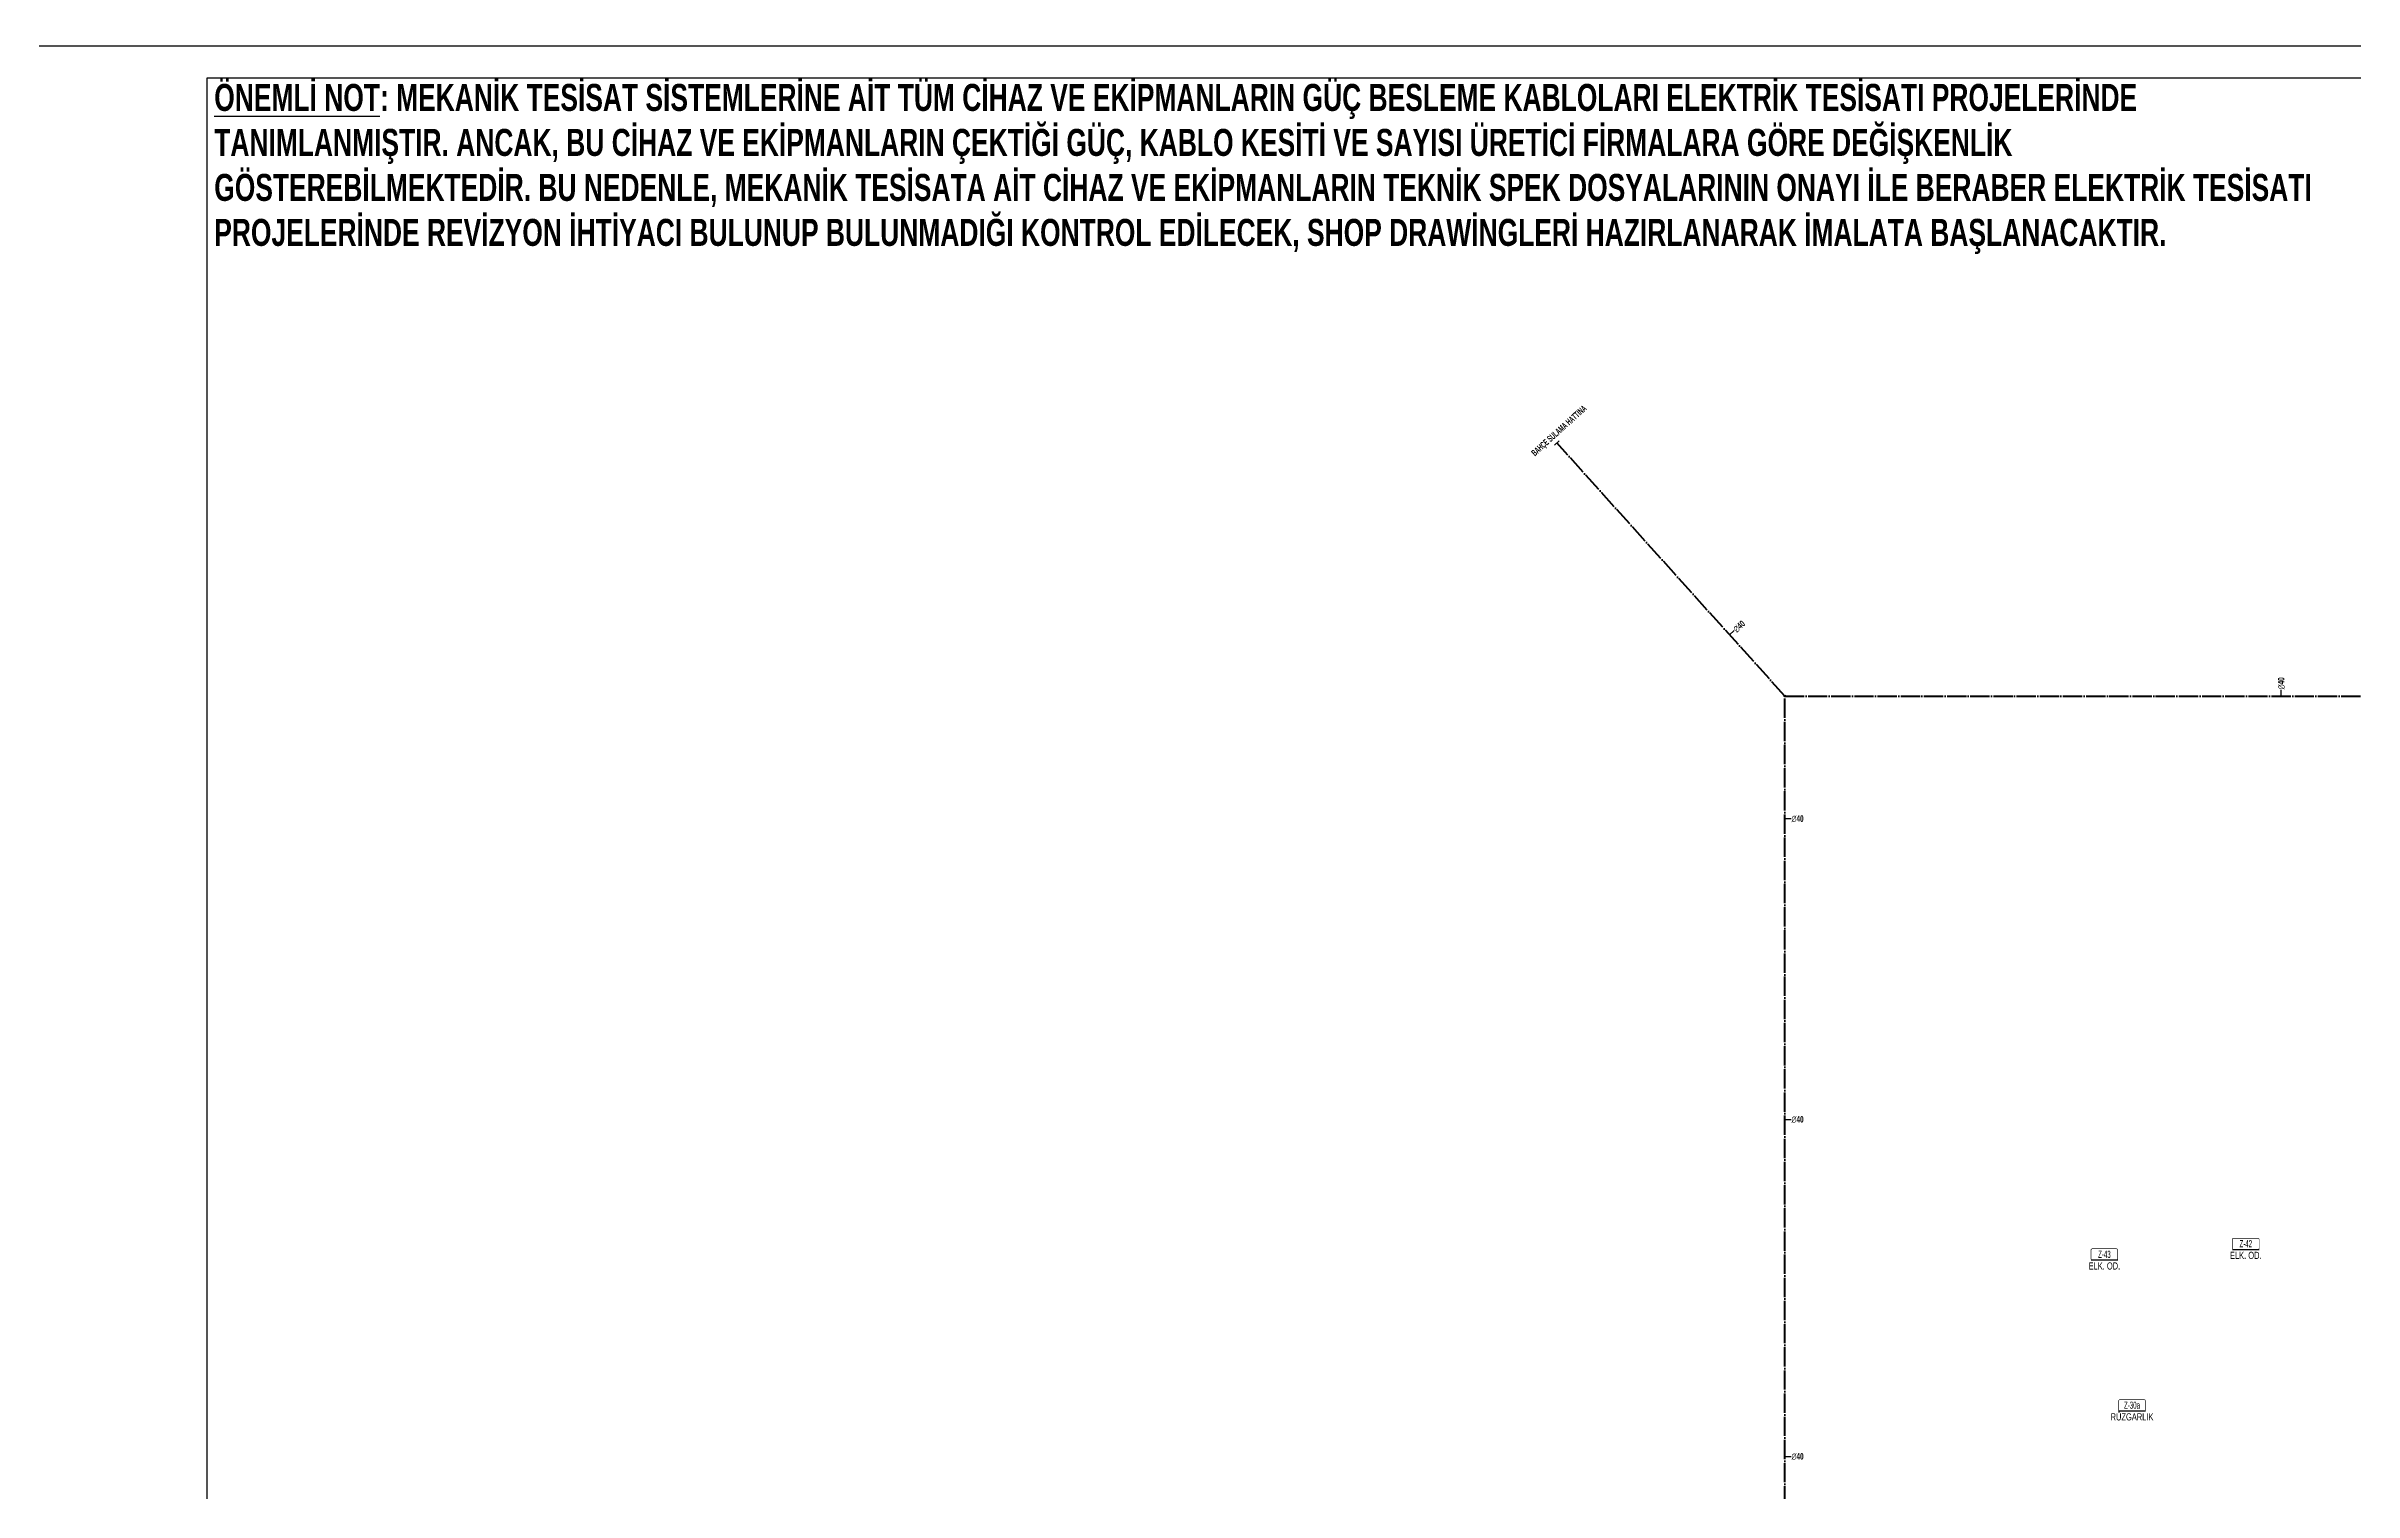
# Model space of a CAD drawing. Header units: centimetres. Extents: x 405464 to 563355, y 50011 to 66875.
# Drawn here: x 470064 to 477243, y 54511 to 59011 of the extents above; entities that cross this region are included whole.
import ezdxf
from ezdxf.enums import TextEntityAlignment as Align

# ---------------------------------------------------------------- set-up
doc = ezdxf.new("R2010")
doc.units = ezdxf.units.CM
doc.linetypes.add('SOGUKSU1', pattern=[72, 60, -6, 0, -6])
for name, color, linetype in [('-M-MAHAL-DEBILER', 7, 'Continuous'), ('-M-MAHAL-ETIKET-NOT', 7, 'Continuous'), ('-M-MAHAL-ETIKET-NOTM', 7, 'Continuous'), ('-M-MAHAL-ETK-', 7, 'Continuous'), ('-M-MAHAL-HAVA-DEGISIM', 7, 'Continuous'), ('-M-MAHAL-NO', 7, 'Continuous'), ('-M-MAHAL-NOM', 7, 'Continuous')]:
    doc.layers.add(name, color=color, linetype=linetype)
for name, color, linetype, lineweight in [('0-KRCN-SHT-03CIHAZ', 120, 'Continuous', 30), ('0-KRCN-SHT-05CIHAZ', 171, 'Continuous', 40), ('0-KRCN-SHT-SOGUKSU', 141, 'SOGUKSU1', 40), ('0-KRCN-SHT-YAZI-ÇAP-TEMSU', 81, 'Continuous', 30), ('0-KRCN-Z-ANTET', 71, 'Continuous', 30), ('0-MEK-SHT-YAZI-ÇAP-TEMSU', 81, 'Continuous', 30), ('LBT-RADYATÖR ÇAP', 31, 'Continuous', 30)]:
    doc.layers.add(name, color=color, linetype=linetype, lineweight=lineweight)
doc.styles.add('-M-ISSO-TEXT-TTF', font='ARIALN.TTF')
doc.styles.add('-M-MHLETK-NOT', font='romans.shx', dxfattribs={"width": 0.7})
doc.styles.add('-M-MHLETK-TEXT', font='ARIALN.TTF', dxfattribs={"width": 0.7})
doc.styles.add('C 100', font='romans.shx', dxfattribs={"width": 0.7, "height": 17.5})
doc.styles.add('CAP', font='ARIALNB.TTF')

# ---------------------------------------------------------------- blocks, each defined once
blk = doc.blocks.new('M-MHLETK-YNG')
at = {"layer": '-M-MAHAL-ETIKET-NOTM', "color": 3, "style": '-M-ISSO-TEXT-TTF', "width": 0.8, "flags": 8}
blk.add_attdef('MAH-ADI2', text='', height=1.11, dxfattribs=at).set_placement((0, -2.55), align=Align.MIDDLE_CENTER)
blk.add_wipeout([(-2.08, 1.74), (2.08, 1.74), (2.08, 0), (-2.08, 0)]).dxf.layer = '-M-MAHAL-ETK-'
at = {"layer": '-M-MAHAL-ETK-', "color": 0}
for p, q in [((-2.08, 0), (2.08, 0)), ((-1.16, 0), (-1.16, 0))]:
    blk.add_line(p, q, dxfattribs=at)
blk.add_lwpolyline([(-1.88, 1.74, 0.1, 0.1, 0), (1.88, 1.74, 0.1, 0.1, -0.414214), (2.08, 1.54, 0.1, 0.1, 0), (2.08, 0.2, 0.1, 0.1, -0.414214), (1.88, 0, 0.1, 0.1, 0), (-1.88, 0, 0.1, 0.1, -0.414214), (-2.08, 0.2, 0.1, 0.1, 0), (-2.08, 1.54, 0.1, 0.1, -0.414214)], format="xyseb", close=True, dxfattribs=at)
at = {"layer": '-M-MAHAL-DEBILER', "color": 4, "style": '-M-MHLETK-NOT', "width": 0.5, "flags": 8}
blk.add_attdef('DEBIS', text='', height=0.4, dxfattribs=at).set_placement((-2.17, 2.15), align=Align.MIDDLE_CENTER)
at = {"layer": '-M-MAHAL-DEBILER', "color": 191, "style": '-M-MHLETK-NOT', "width": 0.5, "flags": 8}
blk.add_attdef('DEBIR', text='', height=0.4, dxfattribs=at).set_placement((-1.61, 2.15), align=Align.MIDDLE_CENTER)
at = {"layer": '-M-MAHAL-DEBILER', "color": 31, "style": '-M-MHLETK-NOT', "width": 0.5, "flags": 8}
blk.add_attdef('DEBIF', text='', height=0.4, dxfattribs=at).set_placement((1.59, 2.15), align=Align.MIDDLE_CENTER)
at = {"layer": '-M-MAHAL-DEBILER', "color": 1, "style": '-M-MHLETK-NOT', "width": 0.5, "flags": 8}
blk.add_attdef('DEBIE', text='', height=0.4, dxfattribs=at).set_placement((2.32, 2.15), align=Align.MIDDLE_CENTER)
at = {"layer": '-M-MAHAL-ETIKET-NOT', "color": 3}
for tag, height, style, width, flags, p in [('KIS', 0.04, '-M-MHLETK-NOT', 0.5, 9, (-2.59, 1.62)), ('ALAN', 0.04, '-M-MHLETK-NOT', 0.5, 9, (-2.58, 1.56)), ('RH', 0.04, '-M-MHLETK-NOT', 0.5, 9, (-2.39, 1.62)), ('YUKSEKLIK', 0.04, '-M-MHLETK-NOT', 0.5, 9, (-2.32, 1.56)), ('YAZ', 0.04, '-M-MHLETK-NOT', 0.5, 9, (-2.18, 1.62)), ('MAH-ADI', 1.11, '-M-ISSO-TEXT-TTF', 0.8, 8, (0, -0.93))]:
    blk.add_attdef(tag, text='', height=height, dxfattribs=dict(at, style=style, width=width, flags=flags)).set_placement(p, align=Align.MIDDLE_CENTER)
at = {"layer": '-M-MAHAL-ETIKET-NOT', "color": 3, "style": '-M-MHLETK-NOT', "width": 0.5, "flags": 9}
for tag, p, height in [('HL', (-2.62, 1.49), 0.0286), ('KLKTR', (-2.62, 1.42), 0.04), ('RDY-BOY1', (-2.61, 1.37), 0.0286), ('RDY-BOY2', (-2.61, 1.32), 0.0286), ('RDY-BOY3', (-2.61, 1.27), 0.0286), ('RDY-BOY4', (-2.61, 1.22), 0.0286), ('KON-BOY1', (-2.61, 1.14), 0.0286), ('KON-BOY2', (-2.61, 1.09), 0.0286), ('KON-BOY3', (-2.61, 1.04), 0.0286), ('FCU-TIP1', (-2.61, 0.96), 0.0286), ('FCU-TIP2', (-2.61, 0.91), 0.0286), ('FCU-TIP3', (-2.61, 0.86), 0.0286), ('VRV-TIP1', (-2.61, 0.76), 0.0286), ('VRV-TIP2', (-2.61, 0.71), 0.0286), ('HLA', (-2.52, 1.49), 0.0286), ('FCU-ADET1', (-2.52, 0.96), 0.0286), ('FCU-ADET2', (-2.52, 0.91), 0.0286), ('FCU-ADET3', (-2.52, 0.86), 0.0286), ('VRV-ADET1', (-2.52, 0.76), 0.0286), ('VRV-ADET2', (-2.52, 0.71), 0.0286), ('RDY-TIP1', (-2.5, 1.37), 0.0286), ('RDY-TIP2', (-2.5, 1.32), 0.0286), ('RDY-TIP3', (-2.5, 1.27), 0.0286), ('RDY-TIP4', (-2.5, 1.22), 0.0286), ('KON-TIP1', (-2.5, 1.14), 0.0286), ('KON-TIP2', (-2.5, 1.09), 0.0286), ('KON-TIP3', (-2.5, 1.04), 0.0286), ('FCU-KAP1', (-2.4, 0.96), 0.0286), ('FCU-KAP2', (-2.4, 0.91), 0.0286), ('FCU-KAP3', (-2.4, 0.86), 0.0286), ('VRV-KAP1', (-2.4, 0.76), 0.0286), ('VRV-KAP2', (-2.4, 0.71), 0.0286), ('RDY-ADET1', (-2.39, 1.37), 0.0286), ('RDY-ADET2', (-2.39, 1.32), 0.0286), ('RDY-ADET3', (-2.39, 1.27), 0.0286), ('RDY-ADET4', (-2.39, 1.22), 0.0286), ('KON-ADET1', (-2.39, 1.14), 0.0286), ('KON-ADET2', (-2.39, 1.09), 0.0286), ('KON-ADET3', (-2.39, 1.04), 0.0286), ('FCU-DUY1', (-2.27, 0.96), 0.0286), ('FCU-DUY2', (-2.27, 0.91), 0.0286), ('FCU-DUY3', (-2.27, 0.86), 0.0286), ('VRV-DUY1', (-2.27, 0.76), 0.0286), ('VRV-DUY2', (-2.27, 0.71), 0.0286), ('RDY-ISI1', (-2.27, 1.37), 0.0286), ('RDY-ISI2', (-2.27, 1.32), 0.0286), ('RDY-ISI3', (-2.27, 1.27), 0.0286), ('RDY-ISI4', (-2.27, 1.22), 0.0286), ('KON-ISI1', (-2.27, 1.14), 0.0286), ('KON-ISI2', (-2.27, 1.09), 0.0286), ('KON-ISI3', (-2.27, 1.04), 0.0286), ('SHG', (-2.23, 1.49), 0.0286), ('AHU', (-2.23, 1.44), 0.0286), ('FCU-SOG1', (-2.15, 0.96), 0.0286), ('FCU-SOG2', (-2.15, 0.91), 0.0286), ('FCU-SOG3', (-2.15, 0.86), 0.0286), ('VRV-SOG1', (-2.15, 0.76), 0.0286), ('VRV-SOG2', (-2.15, 0.71), 0.0286), ('LHG', (-2.13, 1.49), 0.0286), ('RDY-BNP1', (-2.1, 1.37), 0.0286), ('RDY-BNP2', (-2.1, 1.32), 0.0286), ('RDY-BNP3', (-2.1, 1.27), 0.0286), ('RDY-BNP4', (-2.1, 1.22), 0.0286), ('KON-BNP1', (-2.1, 1.14), 0.0286), ('KON-BNP2', (-2.1, 1.09), 0.0286), ('KON-BNP3', (-2.1, 1.04), 0.0286), ('HG', (-2.04, 1.49), 0.0286), ('FCU-ISI1', (-2.04, 0.96), 0.0286), ('FCU-ISI2', (-2.04, 0.91), 0.0286), ('FCU-ISI3', (-2.04, 0.86), 0.0286), ('VRV-ISI1', (-2.04, 0.76), 0.0286), ('VRV-ISI2', (-2.04, 0.71), 0.0286), ('HGA', (-1.96, 1.49), 0.0286), ('EF', (-1.96, 1.44), 0.0286), ('RDY-BNK1', (-1.96, 1.37), 0.0286), ('RDY-BNK2', (-1.96, 1.32), 0.0286), ('RDY-BNK3', (-1.96, 1.27), 0.0286), ('RDY-BNK4', (-1.96, 1.22), 0.0286), ('KON-BNK1', (-1.96, 1.14), 0.0286), ('KON-BNK2', (-1.96, 1.09), 0.0286), ('KON-BNK3', (-1.96, 1.04), 0.0286), ('FCU-DEBI1', (-1.95, 0.96), 0.0286), ('FCU-DEBI2', (-1.95, 0.91), 0.0286), ('FCU-DEBI3', (-1.95, 0.86), 0.0286), ('VRV-DEBI1', (-1.95, 0.76), 0.0286), ('VRV-DEBI2', (-1.95, 0.71), 0.0286), ('FCU-BNP1', (-1.83, 0.96), 0.0286), ('FCU-BNP2', (-1.83, 0.91), 0.0286), ('FCU-BNP3', (-1.83, 0.86), 0.0286), ('VRV-BNP1', (-1.83, 0.76), 0.0286), ('VRV-BNP2', (-1.83, 0.71), 0.0286), ('FCU-BNK1', (-1.61, 0.96), 0.0286), ('FCU-BNK2', (-1.61, 0.91), 0.0286), ('FCU-BNK3', (-1.61, 0.86), 0.0286), ('VRV-BNK1', (-1.61, 0.76), 0.0286), ('VRV-BNK2', (-1.61, 0.71), 0.0286)]:
    blk.add_attdef(tag, p, '', height=height, dxfattribs=at)
at = {"layer": '-M-MAHAL-HAVA-DEGISIM', "style": '-M-MHLETK-NOT', "width": 0.5, "flags": 8}
for tag, p in [('HAVADEG', (0, 3.61)), ('HAVA', (0, 2.4))]:
    blk.add_attdef(tag, text='', height=0.6, dxfattribs=at).set_placement(p, align=Align.MIDDLE_CENTER)
at = {"layer": '-M-MAHAL-NO', "color": 7, "style": '-M-MHLETK-TEXT', "width": 0.6, "flags": 8}
blk.add_attdef('MAH-NO', text='', height=1.11, dxfattribs=at).set_placement((0, 0.89), align=Align.MIDDLE_CENTER)
at = {"layer": '-M-MAHAL-NOM', "color": 7, "style": '-M-MHLETK-TEXT', "width": 0.6, "flags": 8}
blk.add_attdef('MAH-NOM', text='', height=1.11, dxfattribs=at).set_placement((0, 0.89), align=Align.MIDDLE_CENTER)
blk = doc.blocks.new('DONUT')
at = {"layer": '0-KRCN-SHT-03CIHAZ'}
blk.add_hatch(color=256, dxfattribs=at).paths.add_polyline_path([(2.5, 0, 1), (-2.5, 0, 1)])
blk.add_circle((0, 0), 2.5, dxfattribs=at)

msp = doc.modelspace()

# ---------------------------------------------------------------- linework, layer by layer
at = {"layer": '0-KRCN-SHT-SOGUKSU'}
for p, q in [((475473.2, 56988.2), (474764.2, 57776)), ((475473.2, 53747.9), (475473.2, 56988.2)), ((475473.2, 56988.2), (483891.7, 56988.2))]:
    msp.add_line(p, q, dxfattribs=at)
at = {"layer": '0-KRCN-SHT-YAZI-ÇAP-TEMSU', "linetype": 'Continuous'}
msp.add_line((474756.8, 57769.3), (474771.6, 57782.7), dxfattribs=at)
at = {"layer": '0-KRCN-Z-ANTET'}
for points in [[(405464.1, 50011.3), (563355.4, 50011.3), (563355.4, 59011.3), (405464.1, 59011.3)], [(470564.1, 50111.3), (502064.1, 50111.3), (502064.1, 58911.3), (470564.1, 58911.3)]]:
    msp.add_lwpolyline(points, close=True, dxfattribs=at)
at = {"layer": '0-MEK-SHT-YAZI-ÇAP-TEMSU', "linetype": 'Continuous'}
for p, q in [((475301.5, 57179), (475316, 57192.1)), ((477017.2, 56988.2), (477017.2, 57007.8)), ((475473.2, 56606.9), (475492.7, 56606.9)), ((475473.2, 55670.8), (475492.7, 55670.8)), ((475473.2, 54621.8), (475492.7, 54621.8))]:
    msp.add_line(p, q, dxfattribs=at)

# ---------------------------------------------------------------- block references
at = {"layer": '0-KRCN-SHT-05CIHAZ'}
msp.add_blockref('DONUT', (475473.2, 56988.2), dxfattribs=at)

# ---------------------------------------------------------------- texts
at = {"layer": '0-KRCN-SHT-YAZI-ÇAP-TEMSU', "linetype": 'Continuous', "style": 'CAP', "width": 0.6}
msp.add_text('BAHÇE SULAMA HATTINA', height=20, rotation=41.9883, dxfattribs=at).set_placement((474695.5, 57734))
at = {"layer": '0-MEK-SHT-YAZI-ÇAP-TEMSU', "linetype": 'Continuous', "style": 'CAP', "width": 0.7}
for rotation, p in [(41.9883, (475317.1, 57193.1)), (90, (477017.2, 57009.3))]:
    msp.add_text('∅40', height=20, rotation=rotation, dxfattribs=at).set_placement(p, align=Align.MIDDLE_LEFT)
for p in [(475494.2, 56606.9), (475494.2, 55670.8), (475494.2, 54621.8)]:
    msp.add_text('∅40', height=20, dxfattribs=at).set_placement(p, align=Align.MIDDLE_LEFT)
at = {"layer": 'LBT-RADYATÖR ÇAP', "color": 7, "insert": (470587, 58893.6), "char_height": 84, "attachment_point": 1, "style": 'C 100'}
msp.add_mtext_dynamic_manual_height_columns('{\\fArial|b1|i0|c162|p34;\\L\\C1;ÖNEMLİ NOT\\l:\\C0; MEKANİK TESİSAT SİSTEMLERİNE AİT TÜM CİHAZ VE EKİPMANLARIN GÜÇ BESLEME KABLOLARI ELEKTRİK TESİSATI PROJELERİNDE TANIMLANMIŞTIR. ANCAK, BU CİHAZ VE EKİPMANLARIN ÇEKTİĞİ GÜÇ, KABLO KESİTİ VE SAYISI ÜRETİCİ FİRMALARA GÖRE DEĞİŞKENLİK GÖSTEREBİLMEKTEDİR. BU NEDENLE, MEKANİK TESİSATA AİT CİHAZ VE EKİPMANLARIN TEKNİK SPEK DOSYALARININ ONAYI İLE BERABER ELEKTRİK TESİSATI PROJELERİNDE REVİZYON İHTİYACI BULUNUP BULUNMADIĞI KONTROL EDİLECEK, SHOP DRAWİNGLERİ HAZIRLANARAK İMALATA BAŞLANACAKTIR.}', width=6519.633, gutter_width=11812.5, heights=[0], dxfattribs=at)

# ---------------------------------------------------------------- next in the draw order: block references
at = {"layer": '-M-MAHAL-ETK-', "xscale": 20, "yscale": 20, "zscale": 20}
for p, values in [((476907.2, 55266), {'MAH-NO': 'Z-42', 'MAH-ADI': 'ELK. OD.'}), ((476467.3, 55233), {'MAH-NO': 'Z-43', 'MAH-ADI': 'ELK. OD.'}), ((476553.3, 54763.3), {'MAH-NO': 'Z-30a', 'MAH-ADI': 'RÜZGARLIK'})]:
    msp.add_blockref('M-MHLETK-YNG', p, dxfattribs=at).add_auto_attribs(values)

doc.saveas('drawing.dxf')
